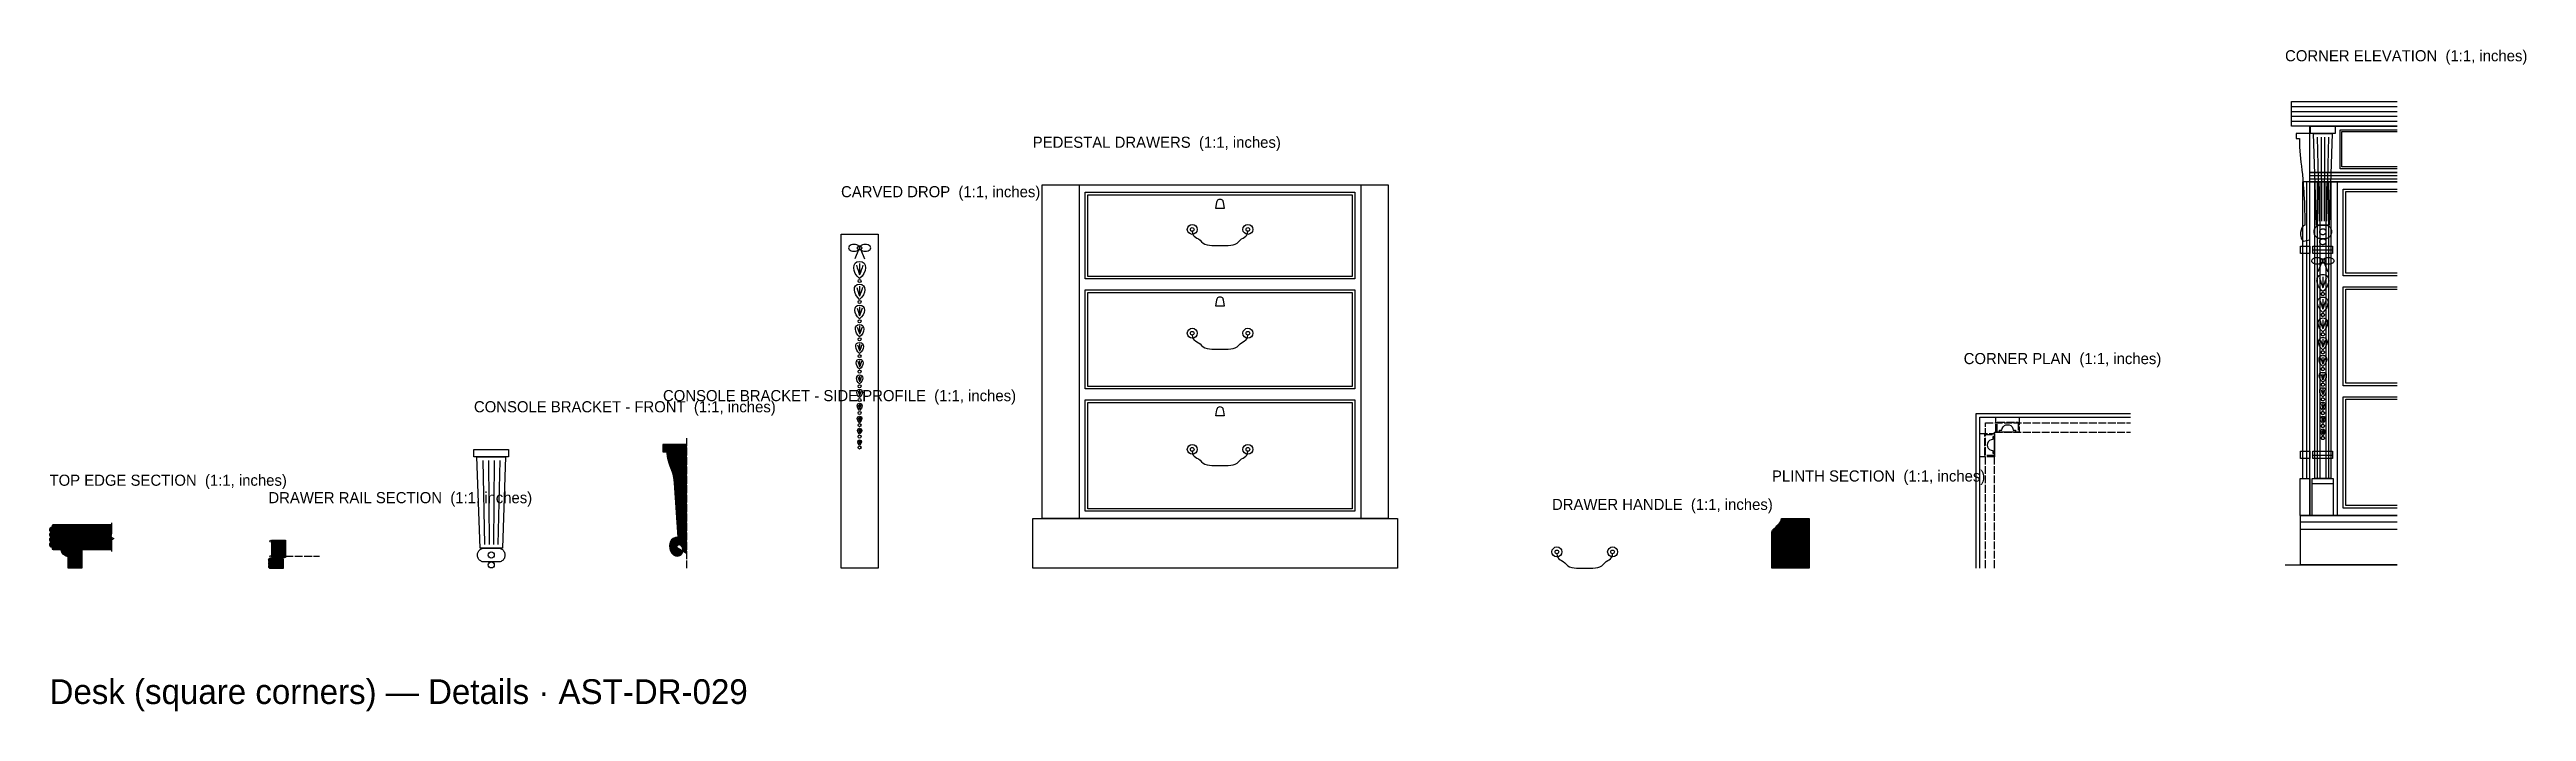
# Model space of a CAD drawing. Header units: inches. Extents: x 0 to 158, y -9 to 33.
import ezdxf

# ---------------------------------------------------------------- set-up
doc = ezdxf.new("R2010")
doc.units = ezdxf.units.IN
doc.header["$MEASUREMENT"] = 0
doc.linetypes.add('DASHED', pattern=[0.6, 0.5, -0.1])
for name, color, linetype in [('Carved drop', 7, 'Continuous'), ('Console bracket - front', 7, 'Continuous'), ('Console bracket - side profile', 7, 'Continuous'), ('Console bracket - side profile hatch', 8, 'Continuous'), ('Corner elevation', 7, 'Continuous'), ('Corner plan', 7, 'Continuous'), ('Drawer handle', 7, 'Continuous'), ('Drawer rail section', 7, 'Continuous'), ('Drawer rail section hatch', 8, 'Continuous'), ('Pedestal drawers', 7, 'Continuous'), ('Plinth section', 7, 'Continuous'), ('Plinth section hatch', 8, 'Continuous'), ('Top edge section', 7, 'Continuous'), ('Top edge section hatch', 8, 'Continuous')]:
    doc.layers.add(name, color=color, linetype=linetype)

msp = doc.modelspace()

# ---------------------------------------------------------------- hatches: boundary and pattern name
at = {"layer": 'Console bracket - side profile hatch'}
h = msp.add_hatch(dxfattribs=at)
h.set_pattern_fill('ANSI31', scale=0.1574803)
h.paths.add_polyline_path([(40.57, 7.87), (39.07, 7.87), (39.07, 7.4), (39.31, 7.4), (39.33, 7.13), (39.37, 6.91), (39.52, 6.51), (39.6, 6.3), (39.68, 6.06), (39.74, 5.78), (39.77, 5.62), (39.78, 5.43), (40.02, 1.97), (39.86, 1.95), (39.72, 1.89), (39.62, 1.8), (39.55, 1.68), (39.5, 1.55), (39.49, 1.4), (39.5, 1.25), (39.55, 1.1), (39.63, 0.95), (39.74, 0.84), (39.87, 0.77), (40, 0.76), (40.13, 0.79), (40.23, 0.87), (40.28, 0.93), (40.31, 1), (40.33, 1.08), (40.33, 1.18), (40.32, 1.29), (40.28, 1.37), (40.23, 1.43), (40.17, 1.47), (40.1, 1.48), (40.04, 1.46), (39.98, 1.41), (39.94, 1.34), (40.57, 0.94), (40.57, 7.87)])
at = {"layer": 'Drawer rail section hatch'}
h = msp.add_hatch(dxfattribs=at)
h.set_pattern_fill('ANSI31', scale=0.1574803)
h.paths.add_polyline_path([(14.15, 1.77), (15.02, 1.77), (15.02, 0.67), (14.15, 0.67), (14.15, 1.77)])
h = msp.add_hatch(dxfattribs=at)
h.set_pattern_fill('ANSI31', scale=0.1574803)
h.paths.add_polyline_path([(14.04, 0.59), (14.02, 0.59), (14.01, 0.59), (14, 0.58), (13.99, 0.58), (13.98, 0.57), (13.97, 0.56), (13.96, 0.55), (13.95, 0.54), (13.94, 0.53), (13.94, 0.52), (13.94, 0.5), (13.94, 0.49), (13.94, 0.48), (13.94, 0.47), (13.94, 0.45), (13.95, 0.44), (13.96, 0.43), (13.97, 0.42), (13.98, 0.41), (13.99, 0.41), (14, 0.4), (14.01, 0.4), (14.02, 0.39), (14.04, 0.39), (14.02, 0.39), (14.01, 0.39), (14, 0.39), (13.99, 0.38), (13.98, 0.37), (13.97, 0.36), (13.96, 0.36), (13.95, 0.34), (13.94, 0.33), (13.94, 0.32), (13.94, 0.31), (13.94, 0.3), (13.94, 0.28), (13.94, 0.27), (13.94, 0.26), (13.95, 0.25), (13.96, 0.24), (13.97, 0.23), (13.98, 0.22), (13.99, 0.21), (14, 0.2), (14.01, 0.2), (14.02, 0.2), (14.04, 0.2), (14.02, 0.2), (14.01, 0.19), (14, 0.19), (13.99, 0.18), (13.98, 0.18), (13.97, 0.17), (13.96, 0.16), (13.95, 0.15), (13.94, 0.14), (13.94, 0.12), (13.94, 0.11), (13.94, 0.1), (13.94, 0.09), (13.94, 0.07), (13.94, 0.06), (13.95, 0.05), (13.96, 0.04), (13.97, 0.03), (13.98, 0.02), (13.99, 0.01), (14, 0.01), (14.01, 0), (14.02, 0), (14.04, 0), (14.9, 0), (14.9, 0.59), (14.04, 0.59)])
at = {"layer": 'Plinth section hatch'}
h = msp.add_hatch(dxfattribs=at)
h.set_pattern_fill('ANSI31', scale=0.1574803)
h.paths.add_polyline_path([(110.3, 3.15), (112.07, 3.15), (112.07, 0), (109.7, 0), (109.7, 2.28), (109.72, 2.36), (109.74, 2.42), (109.83, 2.51), (109.94, 2.58), (110.02, 2.68), (110.1, 2.77), (110.19, 2.85), (110.26, 2.97), (110.29, 3.05), (110.3, 3.15)])
at = {"layer": 'Top edge section hatch'}
h = msp.add_hatch(dxfattribs=at)
h.set_pattern_fill('ANSI31', scale=0.15748)
h.paths.add_polyline_path([(3.94, 2.76), (0.24, 2.76), (0.2, 2.75), (0.18, 2.74), (0.16, 2.71), (0.16, 2.68), (0.16, 2.6), (0.14, 2.6), (0.12, 2.59), (0.1, 2.59), (0.08, 2.58), (0.06, 2.57), (0.05, 2.55), (0.03, 2.54), (0.02, 2.52), (0.01, 2.5), (0.01, 2.48), (0, 2.46), (0, 2.44), (0, 2.42), (0.01, 2.4), (0.01, 2.38), (0.02, 2.36), (0.03, 2.35), (0.05, 2.33), (0.06, 2.32), (0.08, 2.3), (0.1, 2.3), (0.12, 2.29), (0.14, 2.28), (0.16, 2.28), (0.14, 2.28), (0.12, 2.28), (0.1, 2.27), (0.08, 2.26), (0.06, 2.25), (0.05, 2.24), (0.03, 2.22), (0.02, 2.2), (0.01, 2.19), (0.01, 2.17), (0, 2.15), (0, 2.13), (0, 2.11), (0.01, 2.09), (0.01, 2.07), (0.02, 2.05), (0.03, 2.03), (0.05, 2.01), (0.06, 2), (0.08, 1.99), (0.1, 1.98), (0.12, 1.97), (0.14, 1.97), (0.16, 1.97), (0.14, 1.97), (0.12, 1.96), (0.1, 1.96), (0.08, 1.95), (0.06, 1.94), (0.05, 1.92), (0.03, 1.91), (0.02, 1.89), (0.01, 1.87), (0.01, 1.85), (0, 1.83), (0, 1.81), (0, 1.79), (0.01, 1.77), (0.01, 1.75), (0.02, 1.73), (0.03, 1.72), (0.05, 1.7), (0.06, 1.69), (0.08, 1.67), (0.1, 1.67), (0.12, 1.66), (0.14, 1.65), (0.16, 1.65), (0.14, 1.65), (0.12, 1.65), (0.1, 1.64), (0.08, 1.63), (0.06, 1.62), (0.05, 1.61), (0.03, 1.59), (0.02, 1.57), (0.01, 1.56), (0.01, 1.54), (0, 1.52), (0, 1.5), (0, 1.48), (0.01, 1.46), (0.01, 1.44), (0.02, 1.42), (0.03, 1.4), (0.05, 1.38), (0.06, 1.37), (0.08, 1.36), (0.1, 1.35), (0.12, 1.34), (0.14, 1.34), (0.16, 1.34), (0.16, 1.26), (0.16, 1.23), (0.18, 1.2), (0.2, 1.19), (0.24, 1.18), (3.94, 1.18)])
h = msp.add_hatch(dxfattribs=at)
h.set_pattern_fill('ANSI31', scale=0.15748)
h.paths.add_polyline_path([(0.71, 1.18), (1.18, 1.18), (1.18, 0.71), (1.02, 0.77), (0.89, 0.87), (0.78, 1), (0.71, 1.18)])
h = msp.add_hatch(dxfattribs=at)
h.set_pattern_fill('ANSI31', scale=0.15748)
h.paths.add_polyline_path([(1.18, 1.18), (2.05, 1.18), (2.05, 0), (1.18, 0), (1.18, 1.18)])

# ---------------------------------------------------------------- linework, layer by layer
at = {"layer": 'Carved drop'}
for points in [[(50.41, 21.26), (52.78, 21.26), (52.78, 0), (50.41, 0), (50.41, 21.26)], [(51.52, 20.28), (51.28, 19.69)], [(51.59, 19.39), (51.59, 18.68)], [(51.67, 20.28), (51.91, 19.69)], [(51.59, 17.96), (51.59, 17.32)], [(51.59, 16.64), (51.59, 16.07)], [(51.59, 15.42), (51.59, 14.9)], [(51.59, 14.28), (51.59, 13.82)], [(51.59, 13.22), (51.59, 12.8)], [(51.59, 12.23), (51.59, 11.86)], [(51.59, 11.31), (51.59, 10.97)], [(51.59, 10.44), (51.59, 10.14)], [(51.59, 9.63), (51.59, 9.35)], [(51.59, 8.86), (51.59, 8.61)], [(51.59, 8.13), (51.59, 7.91)]]:
    msp.add_lwpolyline(points, dxfattribs=at)
for centre, radius in [((51.59, 20.39), 0.138), ((51.59, 18.28), 0.0984), ((51.59, 16.95), 0.0984), ((51.59, 15.72), 0.0984), ((51.59, 14.57), 0.0984), ((51.59, 13.5), 0.0984), ((51.59, 12.51), 0.0984), ((51.59, 11.58), 0.0984), ((51.59, 10.7), 0.0984), ((51.59, 9.88), 0.0984), ((51.59, 9.1), 0.0984), ((51.59, 8.37), 0.0984), ((51.59, 7.68), 0.0984)]:
    msp.add_circle(centre, radius, dxfattribs=at)
for points in [[(51.59, 20.39), (51.59, 20.36), (51.58, 20.32), (51.55, 20.29), (51.52, 20.25), (51.47, 20.23), (51.42, 20.21), (51.36, 20.19), (51.3, 20.18), (51.24, 20.18), (51.18, 20.18), (51.12, 20.19), (51.06, 20.21), (51.01, 20.23), (50.96, 20.25), (50.93, 20.29), (50.9, 20.32), (50.89, 20.36), (50.89, 20.39), (50.89, 20.43), (50.9, 20.47), (50.93, 20.5), (50.96, 20.53), (51.01, 20.56), (51.06, 20.58), (51.12, 20.6), (51.18, 20.61), (51.24, 20.61), (51.3, 20.61), (51.36, 20.6), (51.42, 20.58), (51.47, 20.56), (51.52, 20.53), (51.55, 20.5), (51.58, 20.47), (51.59, 20.43), (51.59, 20.39)], [(52.3, 20.39), (52.3, 20.36), (52.29, 20.32), (52.26, 20.29), (52.22, 20.25), (52.18, 20.23), (52.13, 20.21), (52.07, 20.19), (52.01, 20.18), (51.95, 20.18), (51.89, 20.18), (51.83, 20.19), (51.77, 20.21), (51.72, 20.23), (51.67, 20.25), (51.64, 20.29), (51.61, 20.32), (51.59, 20.36), (51.59, 20.39), (51.59, 20.43), (51.61, 20.47), (51.64, 20.5), (51.67, 20.53), (51.72, 20.56), (51.77, 20.58), (51.83, 20.6), (51.89, 20.61), (51.95, 20.61), (52.01, 20.61), (52.07, 20.6), (52.13, 20.58), (52.18, 20.56), (52.22, 20.53), (52.26, 20.5), (52.29, 20.47), (52.3, 20.43), (52.3, 20.39)]]:
    msp.add_open_spline(points, degree=3, knots=[0, 0, 0, 0, 1, 1, 1, 2, 2, 2, 3, 3, 3, 4, 4, 4, 5, 5, 5, 6, 6, 6, 7, 7, 7, 8, 8, 8, 9, 9, 9, 10, 10, 10, 11, 11, 11, 12, 12, 12, 12], dxfattribs=at)
for points in [[(51.59, 18.44), (51.12, 18.82), (51.07, 19.53), (51.59, 19.53)], [(51.39, 19.29), (51.46, 19.07), (51.53, 18.87), (51.59, 18.68)], [(51.59, 19.53), (52.11, 19.53), (52.07, 18.82), (51.59, 18.44)], [(51.8, 19.29), (51.73, 19.07), (51.66, 18.87), (51.59, 18.68)], [(51.59, 17.11), (51.17, 17.45), (51.13, 18.09), (51.59, 18.09)], [(51.41, 17.87), (51.48, 17.68), (51.54, 17.49), (51.59, 17.32)], [(51.59, 18.09), (52.06, 18.09), (52.02, 17.45), (51.59, 17.11)], [(51.78, 17.87), (51.71, 17.68), (51.65, 17.49), (51.59, 17.32)], [(51.59, 15.87), (51.21, 16.18), (51.17, 16.75), (51.59, 16.75)], [(51.43, 16.56), (51.49, 16.38), (51.54, 16.22), (51.59, 16.07)], [(51.59, 16.75), (52.02, 16.75), (51.98, 16.18), (51.59, 15.87)], [(51.76, 16.56), (51.7, 16.38), (51.65, 16.22), (51.59, 16.07)], [(51.59, 14.73), (51.25, 15), (51.22, 15.52), (51.59, 15.52)], [(51.59, 13.66), (51.28, 13.91), (51.25, 14.37), (51.59, 14.37)], [(51.44, 15.35), (51.5, 15.19), (51.55, 15.04), (51.59, 14.9)], [(51.46, 14.22), (51.51, 14.07), (51.55, 13.94), (51.59, 13.82)], [(51.59, 15.52), (51.97, 15.52), (51.94, 15), (51.59, 14.73)], [(51.75, 15.35), (51.69, 15.19), (51.64, 15.04), (51.59, 14.9)], [(51.59, 14.37), (51.94, 14.37), (51.9, 13.91), (51.59, 13.66)], [(51.73, 14.22), (51.68, 14.07), (51.64, 13.94), (51.59, 13.82)], [(51.59, 12.66), (51.32, 12.89), (51.29, 13.31), (51.59, 13.31)], [(51.47, 13.17), (51.52, 13.04), (51.56, 12.92), (51.59, 12.8)], [(51.59, 13.31), (51.9, 13.31), (51.87, 12.89), (51.59, 12.66)], [(51.72, 13.17), (51.67, 13.04), (51.63, 12.92), (51.59, 12.8)], [(51.59, 11.73), (51.34, 11.93), (51.32, 12.31), (51.59, 12.31)], [(51.59, 10.86), (51.37, 11.04), (51.35, 11.38), (51.59, 11.38)], [(51.48, 12.18), (51.52, 12.07), (51.56, 11.96), (51.59, 11.86)], [(51.5, 11.27), (51.53, 11.16), (51.56, 11.06), (51.59, 10.97)], [(51.59, 12.31), (51.87, 12.31), (51.85, 11.93), (51.59, 11.73)], [(51.7, 12.18), (51.66, 12.07), (51.63, 11.96), (51.59, 11.86)], [(51.59, 11.38), (51.84, 11.38), (51.82, 11.04), (51.59, 10.86)], [(51.69, 11.27), (51.66, 11.16), (51.62, 11.06), (51.59, 10.97)], [(51.59, 10.04), (51.39, 10.2), (51.37, 10.5), (51.59, 10.5)], [(51.59, 9.26), (51.41, 9.41), (51.39, 9.68), (51.59, 9.68)], [(51.51, 10.4), (51.54, 10.31), (51.57, 10.22), (51.59, 10.14)], [(51.51, 9.59), (51.54, 9.51), (51.57, 9.43), (51.59, 9.35)], [(51.59, 10.5), (51.82, 10.5), (51.8, 10.2), (51.59, 10.04)], [(51.68, 10.4), (51.65, 10.31), (51.62, 10.22), (51.59, 10.14)], [(51.59, 9.68), (51.8, 9.68), (51.78, 9.41), (51.59, 9.26)], [(51.68, 9.59), (51.65, 9.51), (51.62, 9.43), (51.59, 9.35)], [(51.59, 8.53), (51.43, 8.66), (51.41, 8.91), (51.59, 8.91)], [(51.59, 7.83), (51.45, 7.95), (51.43, 8.17), (51.59, 8.17)], [(51.52, 8.82), (51.55, 8.75), (51.57, 8.68), (51.59, 8.61)], [(51.53, 8.1), (51.55, 8.03), (51.57, 7.97), (51.59, 7.91)], [(51.59, 8.91), (51.78, 8.91), (51.76, 8.66), (51.59, 8.53)], [(51.67, 8.82), (51.64, 8.75), (51.62, 8.68), (51.59, 8.61)], [(51.59, 8.17), (51.76, 8.17), (51.74, 7.95), (51.59, 7.83)], [(51.66, 8.1), (51.64, 8.03), (51.61, 7.97), (51.59, 7.91)]]:
    msp.add_open_spline(points, degree=3, dxfattribs=at)
at = {"layer": 'Console bracket - front'}
for p, q in [((27.59, 6.85), (27.7, 1.5)), ((27.95, 6.85), (27.99, 1.5)), ((28.31, 6.85), (28.27, 1.5)), ((28.67, 6.85), (28.56, 1.5))]:
    msp.add_line(p, q, dxfattribs=at)
for points in [[(27.03, 7.56), (29.23, 7.56), (29.23, 7.09), (27.03, 7.09), (27.03, 7.56)], [(27.22, 7.09), (29.04, 7.09), (28.84, 1.26), (27.42, 1.26), (27.22, 7.09)], [(27.26, 0.79), (27.26, 0.87)], [(27.66, 1.26), (28.6, 1.26)], [(28.6, 0.39), (27.66, 0.39)], [(29, 0.87), (29, 0.79)]]:
    msp.add_lwpolyline(points, dxfattribs=at)
for centre in [(28.13, 0.83), (28.13, 0.2)]:
    msp.add_circle(centre, 0.197, dxfattribs=at)
for points in [[(27.26, 0.87), (27.26, 0.94), (27.28, 1), (27.32, 1.06), (27.35, 1.12), (27.4, 1.17), (27.46, 1.21), (27.52, 1.24), (27.59, 1.26), (27.66, 1.26)], [(27.66, 0.39), (27.59, 0.39), (27.52, 0.41), (27.46, 0.45), (27.4, 0.48), (27.35, 0.53), (27.32, 0.59), (27.28, 0.65), (27.26, 0.72), (27.26, 0.79)], [(28.6, 1.26), (28.67, 1.26), (28.74, 1.24), (28.8, 1.21), (28.86, 1.17), (28.91, 1.12), (28.94, 1.06), (28.98, 1), (29, 0.94), (29, 0.87)], [(29, 0.79), (29, 0.72), (28.98, 0.65), (28.94, 0.59), (28.91, 0.53), (28.86, 0.48), (28.8, 0.45), (28.74, 0.41), (28.67, 0.39), (28.6, 0.39)]]:
    msp.add_open_spline(points, degree=3, knots=[0, 0, 0, 0, 1, 1, 1, 2, 2, 2, 3, 3, 3, 3], dxfattribs=at)
at = {"layer": 'Console bracket - side profile', "linetype": 'DASHED'}
msp.add_line((40.57, 8.27), (40.57, 0), dxfattribs=at)
at = {"layer": 'Console bracket - side profile'}
for points in [[(40.57, 7.87), (39.07, 7.87), (39.07, 7.4), (39.31, 7.4)], [(39.94, 1.34), (40.57, 0.94), (40.57, 7.87)], [(39.78, 5.43), (40.02, 1.97)], [(39.94, 5.43), (40.11, 2.05)], [(40.1, 5.43), (40.21, 2.05)], [(40.26, 5.43), (40.3, 2.05)]]:
    msp.add_lwpolyline(points, dxfattribs=at)
for points in [[(39.31, 7.4), (39.31, 6.61), (39.7, 6.46), (39.78, 5.43)], [(39.47, 7.32), (39.47, 6.61), (39.86, 6.46), (39.94, 5.43)], [(39.63, 7.32), (39.63, 6.61), (40.02, 6.46), (40.1, 5.43)], [(39.78, 7.32), (39.78, 6.61), (40.18, 6.46), (40.26, 5.43)], [(40.02, 1.97), (39.55, 1.97), (39.39, 1.5), (39.55, 1.1)]]:
    msp.add_open_spline(points, degree=3, dxfattribs=at)
msp.add_open_spline([(39.55, 1.1), (39.7, 0.63), (40.33, 0.63), (40.33, 1.18), (40.33, 1.5), (40.02, 1.57), (39.94, 1.34)], degree=3, knots=[0, 0, 0, 0, 1, 1, 1, 2, 2, 2, 2], dxfattribs=at)
at = {"layer": 'Corner elevation'}
msp.add_line((142.38, 0.2), (149.51, 0.2), dxfattribs=at)
for points in [[(142.78, 29.72), (149.51, 29.72)], [(149.51, 28.15), (142.78, 28.15), (142.78, 29.72)], [(142.78, 29.41), (149.51, 29.41)], [(142.78, 29.09), (149.51, 29.09)], [(142.78, 28.78), (149.51, 28.78)], [(142.78, 28.46), (149.51, 28.46)], [(143.96, 27.68), (143.09, 27.68), (143.09, 27.36), (143.29, 27.36), (143.29, 27.08), (143.3, 26.82), (143.34, 26.33), (143.39, 25.86), (143.42, 25.61), (143.45, 25.34), (143.48, 25.06), (143.51, 24.74), (143.54, 24.38), (143.57, 23.98), (143.58, 23.77), (143.59, 23.54), (143.61, 23.3), (143.62, 23.04), (143.62, 22.77), (143.63, 22.48), (143.64, 22.17), (143.64, 21.85), (143.59, 21.83), (143.54, 21.79), (143.49, 21.74), (143.45, 21.68), (143.4, 21.53), (143.37, 21.37), (143.37, 21.2), (143.4, 21.04), (143.43, 20.97), (143.46, 20.91), (143.51, 20.86), (143.56, 20.83), (143.96, 20.91)], [(143.96, 28.15), (149.51, 28.15)], [(149.51, 25.2), (143.96, 25.2), (143.96, 28.15)], [(144, 28.15), (145.57, 28.15), (145.57, 27.68), (144, 27.68), (144, 28.15)], [(144.19, 27.68), (145.37, 27.68), (145.18, 21.85), (144.39, 21.85), (144.19, 27.68)], [(144.43, 27.44), (144.55, 22.09)], [(144.67, 27.44), (144.7, 22.09)], [(144.9, 27.44), (144.86, 22.09)], [(145.14, 27.44), (145.02, 22.09)], [(145.89, 27.91), (149.51, 27.91)], [(149.51, 25.43), (145.89, 25.43), (145.89, 27.91)], [(146, 27.8), (149.51, 27.8)], [(149.51, 25.55), (146, 25.55), (146, 27.8)], [(143.96, 24.61), (143.48, 24.61), (143.48, 5.71), (143.96, 5.71)], [(143.74, 24.61), (143.74, 5.71)], [(143.96, 25.2), (149.51, 25.2)], [(149.51, 24.61), (143.96, 24.61), (143.96, 25.2)], [(143.96, 25), (149.51, 25)], [(143.96, 24.8), (149.51, 24.8)], [(143.96, 24.61), (149.51, 24.61)], [(149.51, 3.35), (143.96, 3.35), (143.96, 24.61)], [(144.27, 24.61), (145.3, 24.61), (145.3, 5.71), (144.27, 5.71), (144.27, 24.61)], [(144.43, 24.61), (144.43, 5.71)], [(144.59, 24.61), (144.59, 5.71)], [(144.98, 24.61), (144.98, 5.71)], [(145.14, 24.61), (145.14, 5.71)], [(145.69, 24.61), (145.69, 3.35)], [(146.08, 24.13), (149.51, 24.13)], [(149.51, 18.62), (146.08, 18.62), (146.08, 24.13)], [(146.24, 23.98), (149.51, 23.98)], [(149.51, 18.78), (146.24, 18.78), (146.24, 23.98)], [(143.37, 20.51), (143.96, 20.51), (143.96, 20.04), (143.37, 20.04), (143.37, 20.51)], [(144.15, 20.51), (145.41, 20.51), (145.41, 20.04), (144.15, 20.04), (144.15, 20.51)], [(144.63, 21.85), (144.94, 21.85), (144.99, 21.85), (145.04, 21.84), (145.09, 21.82), (145.14, 21.8), (145.18, 21.77), (145.22, 21.74), (145.25, 21.7), (145.28, 21.65), (145.3, 21.61), (145.32, 21.56), (145.33, 21.51), (145.33, 21.46), (145.33, 21.38), (145.33, 21.33), (145.32, 21.28), (145.3, 21.23), (145.28, 21.18), (145.25, 21.14), (145.22, 21.1), (145.18, 21.07), (145.14, 21.04), (145.09, 21.01), (145.04, 21), (144.99, 20.99), (144.94, 20.98), (144.63, 20.98), (144.57, 20.99), (144.52, 21), (144.48, 21.01), (144.43, 21.04), (144.39, 21.07), (144.35, 21.1), (144.31, 21.14), (144.29, 21.18), (144.26, 21.23), (144.25, 21.28), (144.24, 21.33), (144.23, 21.38), (144.23, 21.46), (144.24, 21.51), (144.25, 21.56), (144.26, 21.61), (144.29, 21.65), (144.31, 21.7), (144.35, 21.74), (144.39, 21.77), (144.43, 21.8), (144.48, 21.82), (144.52, 21.84), (144.57, 21.85), (144.63, 21.85)], [(144.98, 21.42), (144.98, 21.39), (144.97, 21.37), (144.97, 21.34), (144.95, 21.32), (144.94, 21.3), (144.92, 21.28), (144.9, 21.26), (144.88, 21.25), (144.86, 21.24), (144.83, 21.23), (144.81, 21.22), (144.78, 21.22), (144.76, 21.22), (144.73, 21.23), (144.71, 21.24), (144.69, 21.25), (144.66, 21.26), (144.64, 21.28), (144.63, 21.3), (144.61, 21.32), (144.6, 21.34), (144.59, 21.37), (144.59, 21.39), (144.59, 21.42), (144.59, 21.44), (144.59, 21.47), (144.6, 21.49), (144.61, 21.52), (144.63, 21.54), (144.64, 21.56), (144.66, 21.57), (144.69, 21.59), (144.71, 21.6), (144.73, 21.61), (144.76, 21.61), (144.78, 21.61), (144.81, 21.61), (144.83, 21.61), (144.86, 21.6), (144.88, 21.59), (144.9, 21.57), (144.92, 21.56), (144.94, 21.54), (144.95, 21.52), (144.97, 21.49), (144.97, 21.47), (144.98, 21.44), (144.98, 21.42)], [(144.98, 20.79), (144.98, 20.76), (144.97, 20.74), (144.97, 20.71), (144.95, 20.69), (144.94, 20.67), (144.92, 20.65), (144.9, 20.63), (144.88, 20.62), (144.86, 20.61), (144.83, 20.6), (144.81, 20.59), (144.78, 20.59), (144.76, 20.59), (144.73, 20.6), (144.71, 20.61), (144.69, 20.62), (144.66, 20.63), (144.64, 20.65), (144.63, 20.67), (144.61, 20.69), (144.6, 20.71), (144.59, 20.74), (144.59, 20.76), (144.59, 20.79), (144.59, 20.81), (144.59, 20.84), (144.6, 20.86), (144.61, 20.89), (144.63, 20.91), (144.64, 20.93), (144.66, 20.94), (144.69, 20.96), (144.71, 20.97), (144.73, 20.98), (144.76, 20.98), (144.78, 20.98), (144.81, 20.98), (144.83, 20.98), (144.86, 20.97), (144.88, 20.96), (144.9, 20.94), (144.92, 20.93), (144.94, 20.91), (144.95, 20.89), (144.97, 20.86), (144.97, 20.84), (144.98, 20.81), (144.98, 20.79)], [(144.78, 19.57), (144.78, 19.54), (144.77, 19.51), (144.76, 19.48), (144.74, 19.46), (144.71, 19.44), (144.68, 19.41), (144.64, 19.4), (144.61, 19.38), (144.56, 19.37), (144.52, 19.36), (144.48, 19.35), (144.43, 19.35), (144.38, 19.35), (144.34, 19.36), (144.29, 19.37), (144.25, 19.38), (144.21, 19.4), (144.18, 19.41), (144.15, 19.44), (144.12, 19.46), (144.1, 19.48), (144.09, 19.51), (144.08, 19.54), (144.07, 19.57), (144.08, 19.6), (144.09, 19.62), (144.1, 19.65), (144.12, 19.68), (144.15, 19.7), (144.18, 19.72), (144.21, 19.74), (144.25, 19.75), (144.29, 19.77), (144.34, 19.78), (144.38, 19.78), (144.43, 19.78), (144.48, 19.78), (144.52, 19.78), (144.56, 19.77), (144.61, 19.75), (144.64, 19.74), (144.68, 19.72), (144.71, 19.7), (144.74, 19.68), (144.76, 19.65), (144.77, 19.62), (144.78, 19.6), (144.78, 19.57)], [(144.15, 20.28), (145.41, 20.28)], [(144.7, 19.45), (144.47, 18.86)], [(144.92, 19.57), (144.92, 19.55), (144.92, 19.53), (144.91, 19.51), (144.9, 19.5), (144.89, 19.48), (144.88, 19.47), (144.87, 19.46), (144.85, 19.45), (144.84, 19.44), (144.82, 19.43), (144.8, 19.43), (144.78, 19.43), (144.77, 19.43), (144.75, 19.43), (144.73, 19.44), (144.71, 19.45), (144.7, 19.46), (144.69, 19.47), (144.67, 19.48), (144.66, 19.5), (144.66, 19.51), (144.65, 19.53), (144.65, 19.55), (144.65, 19.57), (144.65, 19.58), (144.65, 19.6), (144.66, 19.62), (144.66, 19.64), (144.67, 19.65), (144.69, 19.66), (144.7, 19.68), (144.71, 19.69), (144.73, 19.69), (144.75, 19.7), (144.77, 19.7), (144.78, 19.7), (144.8, 19.7), (144.82, 19.7), (144.84, 19.69), (144.85, 19.69), (144.87, 19.68), (144.88, 19.66), (144.89, 19.65), (144.9, 19.64), (144.91, 19.62), (144.92, 19.6), (144.92, 19.58), (144.92, 19.57)], [(145.49, 19.57), (145.49, 19.54), (145.48, 19.51), (145.47, 19.48), (145.44, 19.46), (145.42, 19.44), (145.39, 19.41), (145.35, 19.4), (145.31, 19.38), (145.27, 19.37), (145.23, 19.36), (145.18, 19.35), (145.14, 19.35), (145.09, 19.35), (145.05, 19.36), (145, 19.37), (144.96, 19.38), (144.92, 19.4), (144.89, 19.41), (144.86, 19.44), (144.83, 19.46), (144.81, 19.48), (144.8, 19.51), (144.79, 19.54), (144.78, 19.57), (144.79, 19.6), (144.8, 19.62), (144.81, 19.65), (144.83, 19.68), (144.86, 19.7), (144.89, 19.72), (144.92, 19.74), (144.96, 19.75), (145, 19.77), (145.05, 19.78), (145.09, 19.78), (145.14, 19.78), (145.18, 19.78), (145.23, 19.78), (145.27, 19.77), (145.31, 19.75), (145.35, 19.74), (145.39, 19.72), (145.42, 19.7), (145.44, 19.68), (145.47, 19.65), (145.48, 19.62), (145.49, 19.6), (145.49, 19.57)], [(144.86, 19.45), (145.1, 18.86)], [(144.78, 18.7), (144.87, 18.69), (144.95, 18.67), (145.02, 18.63), (145.07, 18.58), (145.11, 18.52), (145.14, 18.46), (145.15, 18.38), (145.16, 18.3), (145.13, 18.12), (145.06, 17.94), (144.94, 17.77), (144.87, 17.69), (144.78, 17.61), (144.7, 17.69), (144.63, 17.77), (144.51, 17.94), (144.44, 18.12), (144.41, 18.3), (144.42, 18.38), (144.43, 18.46), (144.46, 18.52), (144.5, 18.58), (144.55, 18.63), (144.61, 18.67), (144.69, 18.69), (144.78, 18.7)], [(144.58, 18.46), (144.63, 18.3), (144.68, 18.15), (144.74, 18), (144.78, 17.85)], [(144.88, 17.46), (144.88, 17.44), (144.88, 17.43), (144.87, 17.42), (144.87, 17.41), (144.86, 17.4), (144.85, 17.39), (144.84, 17.38), (144.83, 17.37), (144.82, 17.37), (144.81, 17.36), (144.8, 17.36), (144.78, 17.36), (144.77, 17.36), (144.76, 17.36), (144.75, 17.37), (144.73, 17.37), (144.72, 17.38), (144.71, 17.39), (144.71, 17.4), (144.7, 17.41), (144.69, 17.42), (144.69, 17.43), (144.69, 17.44), (144.69, 17.46), (144.69, 17.47), (144.69, 17.48), (144.69, 17.49), (144.7, 17.51), (144.71, 17.52), (144.71, 17.53), (144.72, 17.53), (144.73, 17.54), (144.75, 17.55), (144.76, 17.55), (144.77, 17.55), (144.78, 17.56), (144.8, 17.55), (144.81, 17.55), (144.82, 17.55), (144.83, 17.54), (144.84, 17.53), (144.85, 17.53), (144.86, 17.52), (144.87, 17.51), (144.87, 17.49), (144.88, 17.48), (144.88, 17.47), (144.88, 17.46)], [(144.78, 18.56), (144.78, 17.85)], [(144.99, 18.46), (144.94, 18.3), (144.88, 18.15), (144.83, 18), (144.78, 17.85)], [(146.08, 17.91), (149.51, 17.91)], [(149.51, 11.61), (146.08, 11.61), (146.08, 17.91)], [(146.24, 17.76), (149.51, 17.76)], [(149.51, 11.77), (146.24, 11.77), (146.24, 17.76)], [(144.78, 17.26), (144.87, 17.25), (144.94, 17.23), (144.99, 17.2), (145.04, 17.15), (145.08, 17.1), (145.1, 17.04), (145.12, 16.97), (145.12, 16.9), (145.09, 16.74), (145.03, 16.58), (144.92, 16.42), (144.78, 16.28), (144.64, 16.42), (144.54, 16.58), (144.47, 16.74), (144.45, 16.9), (144.45, 16.97), (144.47, 17.04), (144.49, 17.1), (144.53, 17.15), (144.57, 17.2), (144.63, 17.23), (144.7, 17.25), (144.78, 17.26)], [(144.78, 15.93), (144.86, 15.92), (144.92, 15.9), (144.97, 15.87), (145.01, 15.83), (145.05, 15.79), (145.07, 15.73), (145.08, 15.6), (145.06, 15.46), (145, 15.31), (144.91, 15.17), (144.78, 15.05), (144.66, 15.17), (144.56, 15.31), (144.5, 15.46), (144.48, 15.6), (144.5, 15.73), (144.52, 15.79), (144.55, 15.83), (144.59, 15.87), (144.65, 15.9), (144.71, 15.92), (144.78, 15.93)], [(144.6, 17.05), (144.65, 16.9), (144.69, 16.76), (144.74, 16.62), (144.78, 16.49)], [(144.88, 16.12), (144.88, 16.11), (144.88, 16.1), (144.87, 16.09), (144.87, 16.08), (144.86, 16.06), (144.85, 16.05), (144.84, 16.05), (144.83, 16.04), (144.82, 16.03), (144.81, 16.03), (144.8, 16.03), (144.78, 16.03), (144.77, 16.03), (144.76, 16.03), (144.75, 16.03), (144.73, 16.04), (144.72, 16.05), (144.71, 16.05), (144.71, 16.06), (144.7, 16.08), (144.69, 16.09), (144.69, 16.1), (144.69, 16.11), (144.69, 16.12), (144.69, 16.14), (144.69, 16.15), (144.69, 16.16), (144.7, 16.17), (144.71, 16.18), (144.71, 16.19), (144.72, 16.2), (144.73, 16.21), (144.75, 16.22), (144.76, 16.22), (144.77, 16.22), (144.78, 16.22), (144.8, 16.22), (144.81, 16.22), (144.82, 16.22), (144.83, 16.21), (144.84, 16.2), (144.85, 16.19), (144.86, 16.18), (144.87, 16.17), (144.87, 16.16), (144.88, 16.15), (144.88, 16.14), (144.88, 16.12)], [(144.78, 17.13), (144.78, 16.49)], [(144.97, 17.05), (144.92, 16.9), (144.87, 16.76), (144.83, 16.62), (144.78, 16.49)], [(144.78, 15.81), (144.78, 15.24)], [(144.78, 14.69), (144.85, 14.69), (144.91, 14.67), (144.95, 14.64), (144.99, 14.61), (145.04, 14.52), (145.05, 14.4), (145.03, 14.27), (144.98, 14.14), (144.9, 14.01), (144.78, 13.9), (144.67, 14.01), (144.58, 14.14), (144.53, 14.27), (144.51, 14.4), (144.53, 14.52), (144.58, 14.61), (144.61, 14.64), (144.66, 14.67), (144.72, 14.69), (144.78, 14.69)], [(144.62, 15.74), (144.66, 15.6), (144.7, 15.48), (144.74, 15.36), (144.78, 15.24)], [(144.63, 14.52), (144.67, 14.4), (144.71, 14.29), (144.75, 14.18), (144.78, 14.07)], [(144.88, 14.89), (144.88, 14.88), (144.88, 14.86), (144.87, 14.85), (144.87, 14.84), (144.86, 14.83), (144.85, 14.82), (144.84, 14.81), (144.83, 14.8), (144.82, 14.8), (144.81, 14.79), (144.8, 14.79), (144.78, 14.79), (144.77, 14.79), (144.76, 14.79), (144.75, 14.8), (144.73, 14.8), (144.72, 14.81), (144.71, 14.82), (144.71, 14.83), (144.7, 14.84), (144.69, 14.85), (144.69, 14.86), (144.69, 14.88), (144.69, 14.89), (144.69, 14.9), (144.69, 14.92), (144.69, 14.93), (144.7, 14.94), (144.71, 14.95), (144.71, 14.96), (144.72, 14.97), (144.73, 14.98), (144.75, 14.98), (144.76, 14.98), (144.77, 14.99), (144.78, 14.99), (144.8, 14.99), (144.81, 14.98), (144.82, 14.98), (144.83, 14.98), (144.84, 14.97), (144.85, 14.96), (144.86, 14.95), (144.87, 14.94), (144.87, 14.93), (144.88, 14.92), (144.88, 14.9), (144.88, 14.89)], [(144.95, 15.74), (144.91, 15.6), (144.86, 15.48), (144.82, 15.36), (144.78, 15.24)], [(144.78, 14.59), (144.78, 14.07)], [(144.94, 14.52), (144.89, 14.4), (144.86, 14.29), (144.82, 14.18), (144.78, 14.07)], [(144.78, 13.55), (144.84, 13.54), (144.89, 13.53), (144.97, 13.47), (145.02, 13.39), (145.03, 13.28), (145.01, 13.17), (144.96, 13.05), (144.89, 12.94), (144.78, 12.83), (144.68, 12.94), (144.6, 13.05), (144.56, 13.17), (144.54, 13.28), (144.55, 13.39), (144.6, 13.47), (144.67, 13.53), (144.72, 13.54), (144.78, 13.55)], [(144.65, 13.39), (144.68, 13.29), (144.72, 13.18), (144.75, 13.08), (144.78, 12.99)], [(144.88, 13.74), (144.88, 13.73), (144.88, 13.72), (144.87, 13.71), (144.87, 13.69), (144.86, 13.68), (144.85, 13.67), (144.84, 13.67), (144.83, 13.66), (144.82, 13.65), (144.81, 13.65), (144.8, 13.65), (144.78, 13.65), (144.77, 13.65), (144.76, 13.65), (144.75, 13.65), (144.73, 13.66), (144.72, 13.67), (144.71, 13.67), (144.71, 13.68), (144.7, 13.69), (144.69, 13.71), (144.69, 13.72), (144.69, 13.73), (144.69, 13.74), (144.69, 13.76), (144.69, 13.77), (144.69, 13.78), (144.7, 13.79), (144.71, 13.8), (144.71, 13.81), (144.72, 13.82), (144.73, 13.83), (144.75, 13.83), (144.76, 13.84), (144.77, 13.84), (144.78, 13.84), (144.8, 13.84), (144.81, 13.84), (144.82, 13.83), (144.83, 13.83), (144.84, 13.82), (144.85, 13.81), (144.86, 13.8), (144.87, 13.79), (144.87, 13.78), (144.88, 13.77), (144.88, 13.76), (144.88, 13.74)], [(144.88, 12.68), (144.88, 12.66), (144.88, 12.65), (144.87, 12.64), (144.87, 12.63), (144.86, 12.62), (144.85, 12.61), (144.84, 12.6), (144.83, 12.59), (144.82, 12.59), (144.81, 12.58), (144.8, 12.58), (144.78, 12.58), (144.77, 12.58), (144.76, 12.58), (144.75, 12.59), (144.73, 12.59), (144.72, 12.6), (144.71, 12.61), (144.71, 12.62), (144.7, 12.63), (144.69, 12.64), (144.69, 12.65), (144.69, 12.66), (144.69, 12.68), (144.69, 12.69), (144.69, 12.7), (144.69, 12.71), (144.7, 12.73), (144.71, 12.74), (144.71, 12.75), (144.72, 12.75), (144.73, 12.76), (144.75, 12.77), (144.76, 12.77), (144.77, 12.77), (144.78, 12.77), (144.8, 12.77), (144.81, 12.77), (144.82, 12.77), (144.83, 12.76), (144.84, 12.75), (144.85, 12.75), (144.86, 12.74), (144.87, 12.73), (144.87, 12.71), (144.88, 12.7), (144.88, 12.69), (144.88, 12.68)], [(144.78, 13.45), (144.78, 12.99)], [(144.92, 13.39), (144.88, 13.29), (144.85, 13.18), (144.82, 13.08), (144.78, 12.99)], [(144.78, 12.48), (144.88, 12.46), (144.95, 12.41), (144.99, 12.34), (145, 12.24), (144.99, 12.14), (144.94, 12.03), (144.88, 11.93), (144.78, 11.84), (144.69, 11.93), (144.62, 12.03), (144.58, 12.14), (144.56, 12.24), (144.58, 12.34), (144.61, 12.41), (144.68, 12.46), (144.78, 12.48)], [(144.78, 11.48), (144.87, 11.47), (144.94, 11.42), (144.97, 11.35), (144.98, 11.27), (144.97, 11.18), (144.93, 11.08), (144.87, 10.99), (144.78, 10.91), (144.7, 10.99), (144.64, 11.08), (144.6, 11.18), (144.59, 11.27), (144.6, 11.35), (144.63, 11.42), (144.69, 11.47), (144.78, 11.48)], [(144.66, 12.34), (144.69, 12.24), (144.72, 12.15), (144.75, 12.06), (144.78, 11.98)], [(144.67, 11.36), (144.7, 11.27), (144.73, 11.19), (144.76, 11.11), (144.78, 11.03)], [(144.88, 11.68), (144.88, 11.67), (144.88, 11.65), (144.87, 11.64), (144.87, 11.63), (144.86, 11.62), (144.85, 11.61), (144.84, 11.6), (144.83, 11.59), (144.82, 11.59), (144.81, 11.59), (144.8, 11.58), (144.78, 11.58), (144.77, 11.58), (144.76, 11.59), (144.75, 11.59), (144.73, 11.59), (144.72, 11.6), (144.71, 11.61), (144.71, 11.62), (144.7, 11.63), (144.69, 11.64), (144.69, 11.65), (144.69, 11.67), (144.69, 11.68), (144.69, 11.69), (144.69, 11.71), (144.69, 11.72), (144.7, 11.73), (144.71, 11.74), (144.71, 11.75), (144.72, 11.76), (144.73, 11.77), (144.75, 11.77), (144.76, 11.78), (144.77, 11.78), (144.78, 11.78), (144.8, 11.78), (144.81, 11.78), (144.82, 11.77), (144.83, 11.77), (144.84, 11.76), (144.85, 11.75), (144.86, 11.74), (144.87, 11.73), (144.87, 11.72), (144.88, 11.71), (144.88, 11.69), (144.88, 11.68)], [(144.78, 12.4), (144.78, 11.98)], [(144.91, 12.34), (144.87, 12.24), (144.84, 12.15), (144.81, 12.06), (144.78, 11.98)], [(144.78, 11.41), (144.78, 11.03)], [(144.89, 11.36), (144.86, 11.27), (144.84, 11.19), (144.81, 11.11), (144.78, 11.03)], [(144.78, 10.55), (144.86, 10.54), (144.92, 10.5), (144.95, 10.43), (144.96, 10.36), (144.95, 10.28), (144.91, 10.19), (144.86, 10.11), (144.78, 10.03), (144.71, 10.11), (144.65, 10.19), (144.62, 10.28), (144.61, 10.36), (144.61, 10.43), (144.65, 10.5), (144.7, 10.54), (144.78, 10.55)], [(144.78, 9.68), (144.86, 9.66), (144.91, 9.63), (144.94, 9.57), (144.94, 9.5), (144.93, 9.43), (144.9, 9.35), (144.85, 9.28), (144.78, 9.21), (144.72, 9.28), (144.67, 9.35), (144.64, 9.43), (144.62, 9.5), (144.63, 9.57), (144.66, 9.63), (144.71, 9.66), (144.78, 9.68)], [(144.68, 10.44), (144.71, 10.36), (144.74, 10.29), (144.76, 10.21), (144.78, 10.14)], [(144.88, 10.75), (144.88, 10.74), (144.88, 10.72), (144.87, 10.71), (144.87, 10.7), (144.86, 10.69), (144.85, 10.68), (144.84, 10.67), (144.83, 10.66), (144.82, 10.66), (144.81, 10.65), (144.8, 10.65), (144.78, 10.65), (144.77, 10.65), (144.76, 10.65), (144.75, 10.66), (144.73, 10.66), (144.72, 10.67), (144.71, 10.68), (144.71, 10.69), (144.7, 10.7), (144.69, 10.71), (144.69, 10.72), (144.69, 10.74), (144.69, 10.75), (144.69, 10.76), (144.69, 10.77), (144.69, 10.79), (144.7, 10.8), (144.71, 10.81), (144.71, 10.82), (144.72, 10.83), (144.73, 10.83), (144.75, 10.84), (144.76, 10.84), (144.77, 10.85), (144.78, 10.85), (144.8, 10.85), (144.81, 10.84), (144.82, 10.84), (144.83, 10.83), (144.84, 10.83), (144.85, 10.82), (144.86, 10.81), (144.87, 10.8), (144.87, 10.79), (144.88, 10.77), (144.88, 10.76), (144.88, 10.75)], [(144.88, 9.87), (144.88, 9.86), (144.88, 9.85), (144.87, 9.84), (144.87, 9.83), (144.86, 9.81), (144.85, 9.8), (144.84, 9.8), (144.83, 9.79), (144.82, 9.78), (144.81, 9.78), (144.8, 9.78), (144.78, 9.78), (144.77, 9.78), (144.76, 9.78), (144.75, 9.78), (144.73, 9.79), (144.72, 9.8), (144.71, 9.8), (144.71, 9.81), (144.7, 9.83), (144.69, 9.84), (144.69, 9.85), (144.69, 9.86), (144.69, 9.87), (144.69, 9.89), (144.69, 9.9), (144.69, 9.91), (144.7, 9.92), (144.71, 9.93), (144.71, 9.94), (144.72, 9.95), (144.73, 9.96), (144.75, 9.97), (144.76, 9.97), (144.77, 9.97), (144.78, 9.97), (144.8, 9.97), (144.81, 9.97), (144.82, 9.97), (144.83, 9.96), (144.84, 9.95), (144.85, 9.94), (144.86, 9.93), (144.87, 9.92), (144.87, 9.91), (144.88, 9.9), (144.88, 9.89), (144.88, 9.87)], [(144.69, 9.58), (144.72, 9.51), (144.74, 9.44), (144.76, 9.37), (144.78, 9.31)], [(144.78, 10.48), (144.78, 10.14)], [(144.88, 10.44), (144.86, 10.36), (144.83, 10.29), (144.81, 10.21), (144.78, 10.14)], [(144.78, 9.62), (144.78, 9.31)], [(144.87, 9.58), (144.85, 9.51), (144.83, 9.44), (144.8, 9.37), (144.78, 9.31)], [(146.08, 10.91), (149.51, 10.91)], [(149.51, 3.82), (146.08, 3.82), (146.08, 10.91)], [(146.24, 10.75), (149.51, 10.75)], [(149.51, 3.98), (146.24, 3.98), (146.24, 10.75)], [(144.78, 8.86), (144.85, 8.84), (144.89, 8.81), (144.92, 8.76), (144.93, 8.7), (144.92, 8.63), (144.89, 8.56), (144.84, 8.49), (144.78, 8.43), (144.72, 8.49), (144.68, 8.56), (144.65, 8.63), (144.64, 8.7), (144.65, 8.76), (144.67, 8.81), (144.72, 8.84), (144.78, 8.86)], [(144.88, 9.05), (144.88, 9.04), (144.88, 9.03), (144.87, 9.01), (144.87, 9), (144.86, 8.99), (144.85, 8.98), (144.84, 8.97), (144.83, 8.97), (144.82, 8.96), (144.81, 8.96), (144.8, 8.95), (144.78, 8.95), (144.77, 8.95), (144.76, 8.96), (144.75, 8.96), (144.73, 8.97), (144.72, 8.97), (144.71, 8.98), (144.71, 8.99), (144.7, 9), (144.69, 9.01), (144.69, 9.03), (144.69, 9.04), (144.69, 9.05), (144.69, 9.07), (144.69, 9.08), (144.69, 9.09), (144.7, 9.1), (144.71, 9.11), (144.71, 9.12), (144.72, 9.13), (144.73, 9.14), (144.75, 9.14), (144.76, 9.15), (144.77, 9.15), (144.78, 9.15), (144.8, 9.15), (144.81, 9.15), (144.82, 9.14), (144.83, 9.14), (144.84, 9.13), (144.85, 9.12), (144.86, 9.11), (144.87, 9.1), (144.87, 9.09), (144.88, 9.08), (144.88, 9.07), (144.88, 9.05)], [(144.88, 8.28), (144.88, 8.26), (144.88, 8.25), (144.87, 8.24), (144.87, 8.23), (144.86, 8.22), (144.85, 8.21), (144.84, 8.2), (144.83, 8.19), (144.82, 8.19), (144.81, 8.18), (144.8, 8.18), (144.78, 8.18), (144.77, 8.18), (144.76, 8.18), (144.75, 8.19), (144.73, 8.19), (144.72, 8.2), (144.71, 8.21), (144.71, 8.22), (144.7, 8.23), (144.69, 8.24), (144.69, 8.25), (144.69, 8.26), (144.69, 8.28), (144.69, 8.29), (144.69, 8.3), (144.69, 8.31), (144.7, 8.33), (144.71, 8.34), (144.71, 8.35), (144.72, 8.36), (144.73, 8.36), (144.75, 8.37), (144.76, 8.37), (144.77, 8.37), (144.78, 8.38), (144.8, 8.37), (144.81, 8.37), (144.82, 8.37), (144.83, 8.36), (144.84, 8.36), (144.85, 8.35), (144.86, 8.34), (144.87, 8.33), (144.87, 8.31), (144.88, 8.3), (144.88, 8.29), (144.88, 8.28)], [(144.7, 8.76), (144.72, 8.7), (144.75, 8.64), (144.76, 8.58), (144.78, 8.53)], [(144.78, 8.8), (144.78, 8.53)], [(144.86, 8.76), (144.84, 8.7), (144.82, 8.64), (144.8, 8.58), (144.78, 8.53)], [(143.37, 7.44), (143.96, 7.44), (143.96, 6.97), (143.37, 6.97), (143.37, 7.44)], [(144.15, 7.44), (145.41, 7.44), (145.41, 6.97), (144.15, 6.97), (144.15, 7.44)], [(144.15, 7.2), (145.41, 7.2)], [(143.33, 5.71), (143.96, 5.71), (143.96, 3.35), (143.33, 3.35), (143.33, 5.71)], [(144.11, 5.71), (145.45, 5.71), (145.45, 3.35), (144.11, 3.35), (144.11, 5.71)], [(144.11, 5.39), (145.45, 5.39)], [(143.37, 3.35), (149.51, 3.35)], [(149.51, 0.2), (143.37, 0.2), (143.37, 3.35)], [(143.37, 2.95), (149.51, 2.95)], [(143.37, 2.48), (149.51, 2.48)]]:
    msp.add_lwpolyline(points, dxfattribs=at)
at = {"layer": 'Corner plan'}
for points in [[(122.7, 9.84), (132.54, 9.84)], [(122.7, 0), (122.7, 9.84)], [(122.93, 9.61), (132.54, 9.61)], [(122.93, 0), (122.93, 9.61)], [(123.88, 8.35), (123.76, 8.35), (123.76, 8.19), (123.65, 8.17), (123.55, 8.12), (123.47, 8.04), (123.42, 7.94), (123.41, 7.83), (123.42, 7.73), (123.47, 7.63), (123.55, 7.55), (123.65, 7.5), (123.76, 7.48), (123.76, 7.32), (123.88, 7.32), (123.88, 8.35)], [(124.19, 8.66), (124.19, 8.78), (124.35, 8.78), (124.37, 8.89), (124.42, 8.99), (124.5, 9.07), (124.6, 9.12), (124.7, 9.13), (124.81, 9.12), (124.91, 9.07), (124.99, 8.99), (125.04, 8.89), (125.06, 8.78), (125.22, 8.78), (125.22, 8.66), (124.19, 8.66)]]:
    msp.add_lwpolyline(points, dxfattribs=at)
at = {"layer": 'Corner plan', "linetype": 'DASHED'}
for points in [[(123.96, 9.61), (125.45, 9.61), (125.45, 8.66), (123.96, 8.66), (123.96, 9.61)], [(122.93, 8.58), (123.88, 8.58), (123.88, 7.09), (122.93, 7.09), (122.93, 8.58)], [(123.25, 8.5), (123.88, 8.5), (123.88, 7.17), (123.25, 7.17), (123.25, 8.5)], [(123.29, 9.25), (132.54, 9.25)], [(123.29, 0), (123.29, 9.25)], [(123.88, 8.66), (132.54, 8.66)], [(123.88, 0), (123.88, 8.66)], [(124.04, 9.29), (125.37, 9.29), (125.37, 8.66), (124.04, 8.66), (124.04, 9.29)]]:
    msp.add_lwpolyline(points, dxfattribs=at)
at = {"layer": 'Drawer handle'}
for centre, radius in [((96, 1.03), 0.315), ((96, 1.03), 0.118), ((99.55, 1.03), 0.315), ((99.55, 1.03), 0.118)]:
    msp.add_circle(centre, radius, dxfattribs=at)
for points in [[(96, 0.91), (96, 0.47), (96.36, 0.55), (96.59, 0.24)], [(98.96, 0.24), (99.19, 0.55), (99.55, 0.47), (99.55, 0.91)]]:
    msp.add_open_spline(points, degree=3, dxfattribs=at)
msp.add_open_spline([(96.59, 0.24), (96.83, -0.04), (97.3, 0), (97.78, 0), (98.25, 0), (98.72, -0.04), (98.96, 0.24)], degree=3, knots=[0, 0, 0, 0, 1, 1, 1, 2, 2, 2, 2], dxfattribs=at)
at = {"layer": 'Drawer rail section'}
for points in [[(14.15, 1.77), (15.02, 1.77), (15.02, 0.67), (14.15, 0.67), (14.15, 1.77)], [(14.04, 0), (14.9, 0), (14.9, 0.59), (14.04, 0.59)]]:
    msp.add_lwpolyline(points, dxfattribs=at)
at = {"layer": 'Drawer rail section', "linetype": 'DASHED'}
msp.add_lwpolyline([(15.02, 0.75), (17.19, 0.75)], dxfattribs=at)
at = {"layer": 'Drawer rail section'}
for centre in [(14.09, 1.71), (14.09, 0.73)]:
    msp.add_circle(centre, 0.0591, dxfattribs=at)
for points in [[(14.04, 0.59), (14.02, 0.59), (14, 0.59), (13.99, 0.58), (13.97, 0.57), (13.96, 0.56), (13.95, 0.54), (13.94, 0.53), (13.94, 0.51), (13.94, 0.49), (13.94, 0.47), (13.94, 0.46), (13.95, 0.44), (13.96, 0.43), (13.97, 0.42), (13.99, 0.41), (14, 0.4), (14.02, 0.39), (14.04, 0.39)], [(14.04, 0.39), (14.02, 0.39), (14, 0.39), (13.99, 0.38), (13.97, 0.37), (13.96, 0.36), (13.95, 0.34), (13.94, 0.33), (13.94, 0.31), (13.94, 0.3), (13.94, 0.28), (13.94, 0.26), (13.95, 0.25), (13.96, 0.23), (13.97, 0.22), (13.99, 0.21), (14, 0.2), (14.02, 0.2), (14.04, 0.2)], [(14.04, 0.2), (14.02, 0.2), (14, 0.19), (13.99, 0.18), (13.97, 0.18), (13.96, 0.16), (13.95, 0.15), (13.94, 0.13), (13.94, 0.12), (13.94, 0.1), (13.94, 0.08), (13.94, 0.06), (13.95, 0.05), (13.96, 0.03), (13.97, 0.02), (13.99, 0.01), (14, 0), (14.02, 0), (14.04, 0)]]:
    msp.add_open_spline(points, degree=3, knots=[0, 0, 0, 0, 1, 1, 1, 2, 2, 2, 3, 3, 3, 4, 4, 4, 5, 5, 5, 6, 6, 6, 6], dxfattribs=at)
at = {"layer": 'Pedestal drawers'}
for p, q in [((65.57, 24.41), (65.57, 3.15)), ((83.52, 24.41), (83.52, 3.15))]:
    msp.add_line(p, q, dxfattribs=at)
for points in [[(63.21, 24.41), (85.26, 24.41), (85.26, 3.15), (63.21, 3.15), (63.21, 24.41)], [(65.96, 23.94), (83.13, 23.94), (83.13, 18.43), (65.96, 18.43), (65.96, 23.94)], [(66.12, 23.78), (82.97, 23.78), (82.97, 18.58), (66.12, 18.58), (66.12, 23.78)], [(74.74, 23.31), (74.82, 22.91), (74.27, 22.91), (74.35, 23.31)], [(65.96, 17.72), (83.13, 17.72), (83.13, 11.42), (65.96, 11.42), (65.96, 17.72)], [(66.12, 17.56), (82.97, 17.56), (82.97, 11.57), (66.12, 11.57), (66.12, 17.56)], [(74.74, 17.09), (74.82, 16.69), (74.27, 16.69), (74.35, 17.09)], [(65.96, 10.71), (83.13, 10.71), (83.13, 3.62), (65.96, 3.62), (65.96, 10.71)], [(66.12, 10.55), (82.97, 10.55), (82.97, 3.78), (66.12, 3.78), (66.12, 10.55)], [(74.74, 10.08), (74.82, 9.69), (74.27, 9.69), (74.35, 10.08)], [(62.62, 3.15), (85.85, 3.15), (85.85, 0), (62.62, 0), (62.62, 3.15)]]:
    msp.add_lwpolyline(points, dxfattribs=at)
for centre, radius in [((72.78, 21.57), 0.315), ((72.78, 21.57), 0.118), ((76.32, 21.57), 0.315), ((76.32, 21.57), 0.118), ((72.78, 14.96), 0.315), ((72.78, 14.96), 0.118), ((76.32, 14.96), 0.315), ((76.32, 14.96), 0.118), ((72.78, 7.56), 0.315), ((72.78, 7.56), 0.118), ((76.32, 7.56), 0.315), ((76.32, 7.56), 0.118)]:
    msp.add_circle(centre, radius, dxfattribs=at)
for points, knots in [([(74.35, 23.31), (74.35, 23.34), (74.36, 23.38), (74.38, 23.41), (74.39, 23.44), (74.42, 23.46), (74.45, 23.48), (74.48, 23.49), (74.51, 23.5), (74.55, 23.5), (74.58, 23.5), (74.62, 23.49), (74.65, 23.48), (74.68, 23.46), (74.7, 23.44), (74.72, 23.41), (74.73, 23.38), (74.74, 23.34), (74.74, 23.31)], [0, 0, 0, 0, 1, 1, 1, 2, 2, 2, 3, 3, 3, 4, 4, 4, 5, 5, 5, 6, 6, 6, 6]), ([(73.37, 20.79), (73.6, 20.51), (74.07, 20.55), (74.55, 20.55), (75.02, 20.55), (75.49, 20.51), (75.73, 20.79)], [0, 0, 0, 0, 1, 1, 1, 2, 2, 2, 2]), ([(74.35, 17.09), (74.35, 17.12), (74.36, 17.16), (74.38, 17.19), (74.39, 17.21), (74.42, 17.24), (74.45, 17.26), (74.48, 17.27), (74.51, 17.28), (74.55, 17.28), (74.58, 17.28), (74.62, 17.27), (74.65, 17.26), (74.68, 17.24), (74.7, 17.21), (74.72, 17.19), (74.73, 17.16), (74.74, 17.12), (74.74, 17.09)], [0, 0, 0, 0, 1, 1, 1, 2, 2, 2, 3, 3, 3, 4, 4, 4, 5, 5, 5, 6, 6, 6, 6]), ([(73.37, 14.17), (73.6, 13.9), (74.07, 13.94), (74.55, 13.94), (75.02, 13.94), (75.49, 13.9), (75.73, 14.17)], [0, 0, 0, 0, 1, 1, 1, 2, 2, 2, 2]), ([(74.35, 10.08), (74.35, 10.11), (74.36, 10.15), (74.38, 10.18), (74.39, 10.21), (74.42, 10.23), (74.45, 10.25), (74.48, 10.27), (74.51, 10.28), (74.55, 10.28), (74.58, 10.28), (74.62, 10.27), (74.65, 10.25), (74.68, 10.23), (74.7, 10.21), (74.72, 10.18), (74.73, 10.15), (74.74, 10.11), (74.74, 10.08)], [0, 0, 0, 0, 1, 1, 1, 2, 2, 2, 3, 3, 3, 4, 4, 4, 5, 5, 5, 6, 6, 6, 6]), ([(73.37, 6.77), (73.6, 6.5), (74.07, 6.54), (74.55, 6.54), (75.02, 6.54), (75.49, 6.5), (75.73, 6.77)], [0, 0, 0, 0, 1, 1, 1, 2, 2, 2, 2])]:
    msp.add_open_spline(points, degree=3, knots=knots, dxfattribs=at)
for points in [[(72.78, 21.46), (72.78, 21.02), (73.13, 21.1), (73.37, 20.79)], [(75.73, 20.79), (75.96, 21.1), (76.32, 21.02), (76.32, 21.46)], [(72.78, 14.84), (72.78, 14.41), (73.13, 14.49), (73.37, 14.17)], [(75.73, 14.17), (75.96, 14.49), (76.32, 14.41), (76.32, 14.84)], [(72.78, 7.44), (72.78, 7.01), (73.13, 7.09), (73.37, 6.77)], [(75.73, 6.77), (75.96, 7.09), (76.32, 7.01), (76.32, 7.44)]]:
    msp.add_open_spline(points, degree=3, dxfattribs=at)
at = {"layer": 'Plinth section'}
msp.add_lwpolyline([(110.3, 3.15), (112.07, 3.15), (112.07, 0), (109.7, 0), (109.7, 2.28)], dxfattribs=at)
msp.add_open_spline([(109.7, 2.28), (109.7, 2.52), (109.94, 2.52), (110.02, 2.68), (110.1, 2.83), (110.3, 2.83), (110.3, 3.15)], degree=3, knots=[0, 0, 0, 0, 1, 1, 1, 2, 2, 2, 2], dxfattribs=at)
at = {"layer": 'Top edge section'}
for points in [[(0.16, 2.68), (0.16, 2.6)], [(3.94, 2.76), (0.24, 2.76)], [(3.94, 2.87), (3.94, 2.17), (3.78, 2.05), (4.09, 1.89), (3.94, 1.77), (3.94, 1.06)], [(0.16, 1.34), (0.16, 1.26)], [(0.24, 1.18), (3.94, 1.18)], [(0.71, 1.18), (1.18, 1.18), (1.18, 0.71)], [(1.18, 1.18), (2.05, 1.18), (2.05, 0), (1.18, 0), (1.18, 1.18)]]:
    msp.add_lwpolyline(points, dxfattribs=at)
for points in [[(0.16, 2.6), (0.13, 2.6), (0.1, 2.59), (0.08, 2.58), (0.05, 2.56), (0.03, 2.54), (0.02, 2.52), (0.01, 2.5), (0, 2.47), (0, 2.44), (0, 2.41), (0.01, 2.39), (0.02, 2.36), (0.03, 2.34), (0.05, 2.32), (0.08, 2.3), (0.1, 2.29), (0.13, 2.28), (0.16, 2.28)], [(0.16, 2.28), (0.13, 2.28), (0.1, 2.28), (0.08, 2.26), (0.05, 2.25), (0.03, 2.23), (0.02, 2.2), (0.01, 2.18), (0, 2.15), (0, 2.13), (0, 2.1), (0.01, 2.07), (0.02, 2.05), (0.03, 2.02), (0.05, 2), (0.08, 1.99), (0.1, 1.98), (0.13, 1.97), (0.16, 1.97)], [(0.16, 1.97), (0.13, 1.97), (0.1, 1.96), (0.08, 1.95), (0.05, 1.93), (0.03, 1.91), (0.02, 1.89), (0.01, 1.87), (0, 1.84), (0, 1.81), (0, 1.78), (0.01, 1.76), (0.02, 1.73), (0.03, 1.71), (0.05, 1.69), (0.08, 1.67), (0.1, 1.66), (0.13, 1.65), (0.16, 1.65)], [(0.16, 1.65), (0.13, 1.65), (0.1, 1.65), (0.08, 1.63), (0.05, 1.62), (0.03, 1.6), (0.02, 1.57), (0.01, 1.55), (0, 1.52), (0, 1.5), (0, 1.47), (0.01, 1.44), (0.02, 1.42), (0.03, 1.39), (0.05, 1.37), (0.08, 1.36), (0.1, 1.35), (0.13, 1.34), (0.16, 1.34)]]:
    msp.add_open_spline(points, degree=3, knots=[0, 0, 0, 0, 1, 1, 1, 2, 2, 2, 3, 3, 3, 4, 4, 4, 5, 5, 5, 6, 6, 6, 6], dxfattribs=at)
for points in [[(0.24, 2.76), (0.18, 2.76), (0.16, 2.73), (0.16, 2.68)], [(0.16, 1.26), (0.16, 1.21), (0.18, 1.18), (0.24, 1.18)], [(1.18, 0.71), (0.94, 0.76), (0.79, 0.92), (0.71, 1.18)]]:
    msp.add_open_spline(points, degree=3, dxfattribs=at)

# ---------------------------------------------------------------- texts
at = {"layer": 'LABELS'}
for s, height, p in [('CORNER ELEVATION  (1:1, inches)', 0.7087, (142.38, 32.28)), ('PEDESTAL DRAWERS  (1:1, inches)', 0.7087, (62.62, 26.77)), ('CARVED DROP  (1:1, inches)', 0.7087, (50.41, 23.62)), ('CORNER PLAN  (1:1, inches)', 0.7087, (121.91, 12.99)), ('CONSOLE BRACKET - SIDE PROFILE  (1:1, inches)', 0.7087, (39.07, 10.63)), ('CONSOLE BRACKET - FRONT  (1:1, inches)', 0.7087, (27.03, 9.92)), ('TOP EDGE SECTION  (1:1, inches)', 0.7087, (0, 5.24)), ('DRAWER RAIL SECTION  (1:1, inches)', 0.7087, (13.94, 4.13)), ('PLINTH SECTION  (1:1, inches)', 0.7087, (109.7, 5.51)), ('DRAWER HANDLE  (1:1, inches)', 0.7087, (95.69, 3.7)), ('Desk (square corners) — Details · AST-DR-029', 1.5748, (0, -8.66))]:
    msp.add_text(s, height=height, dxfattribs=at).set_placement(p)

doc.saveas('drawing.dxf')
